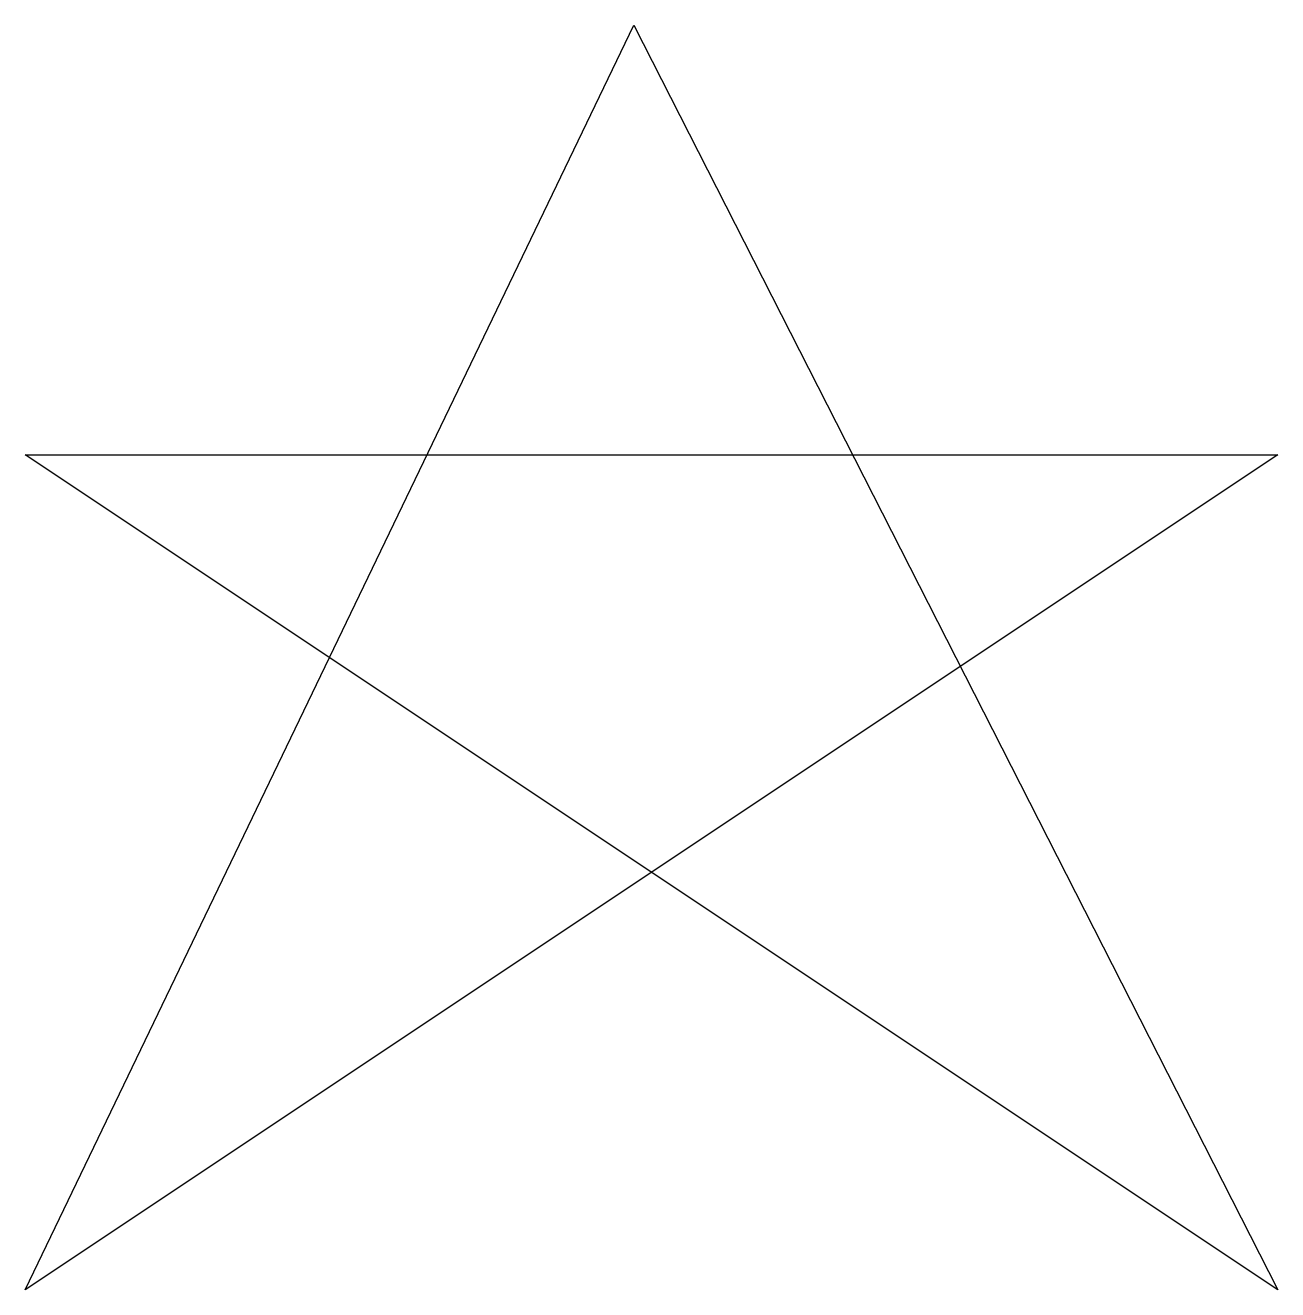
# Model space of a CAD drawing. Extents: x 384 to 768, y 128 to 516.
import ezdxf

# ---------------------------------------------------------------- set-up
doc = ezdxf.new("R2010")
doc.units = 0
doc.layers.get('0').update_dxf_attribs({"linetype": 'CONTINUOUS'})

msp = doc.modelspace()

# ---------------------------------------------------------------- linework, layer by layer
for p, q in [((384, 128), (570.63, 515.71)), ((570.63, 515.71), (768, 128)), ((384, 384), (768, 384)), ((768, 384), (384, 128)), ((768, 128), (384, 384))]:
    msp.add_line(p, q)

doc.saveas('drawing.dxf')
